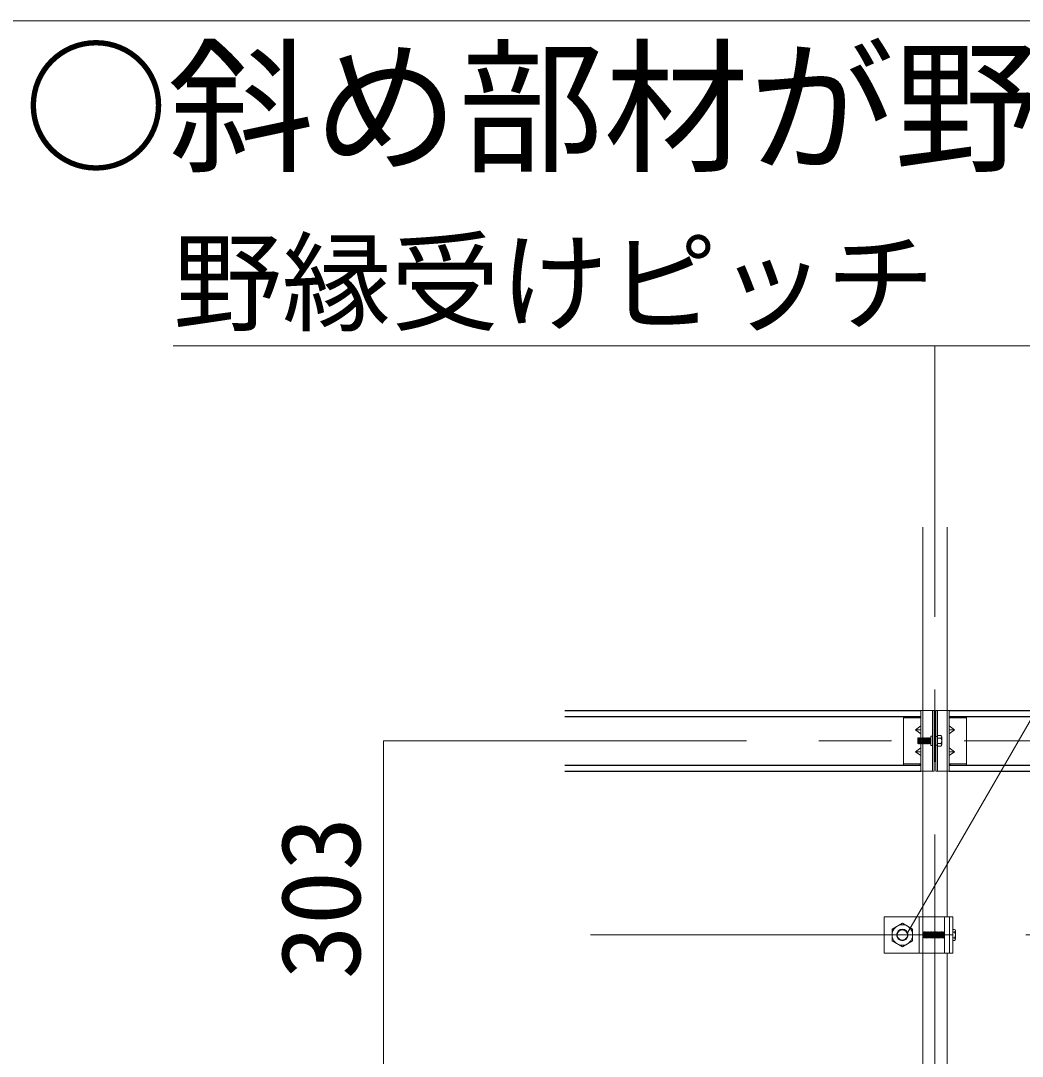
# Model space of a CAD drawing. Units: millimetres on the paper, enlarged 40 times, with parts at other scales. Extents: x -7800 to 7800, y -5578 to 5491.
# Drawn here: x 1392 to 1945, y 1871 to 2442 of the extents above; entities that cross this region are included whole.
import ezdxf
from ezdxf.enums import TextEntityAlignment as Align

# ---------------------------------------------------------------- set-up
doc = ezdxf.new("R2010")
doc.units = ezdxf.units.MM
doc.header["$LTSCALE"] = 40
doc.linetypes.add('CHAIN1', pattern=[8, 5, -1, 1, -1])
doc.linetypes.add('DASHED1', pattern=[1.8, 1.2, -0.6])
for name, color, linetype, lineweight in [('5-0_中心線', 4, 'CHAIN1', 9), ('5-1_吊り材', 7, 'Continuous', 18), ('5-2_野縁受け', 3, 'Continuous', 18), ('5-3_野縁', 2, 'Continuous', 25), ('5-5_寸法', 7, 'Continuous', 9), ('5-6_文字', 7, 'Continuous', 18), ('5-A_クリップ', 7, 'Continuous', 18), ('5-B_ビス', 3, 'Continuous', 18), ('F-2_太線１', 3, 'Continuous', 18)]:
    doc.layers.add(name, color=color, linetype=linetype, lineweight=lineweight)
doc.styles.add('ＭＳ ゴシック', font='')
doc.styles.get('ＭＳ ゴシック').set_extended_font_data('MS Gothic')

msp = doc.modelspace()

# ---------------------------------------------------------------- linework, layer by layer
at = {"layer": '5-0_中心線'}
for p, q in [((1896.52, 513.54), (1896.52, 2262.87)), ((1592.52, 2045.21), (3286.52, 2045.21)), ((1706.51, 1938.21), (3400.52, 1938.21))]:
    msp.add_line(p, q, dxfattribs=at)
at = {"layer": '5-1_吊り材'}
for p, q in [((1868.52, 1928.21), (1868.52, 1948.21)), ((1868.52, 1948.21), (1906.38, 1948.21)), ((1889.85, 1948.21), (1889.85, 1928.21)), ((1901.78, 1948.21), (1901.78, 1928.21)), ((1904.44, 1948.21), (1904.44, 1928.21)), ((1906.38, 1948.21), (1906.38, 1928.21)), ((1884.18, 1934.94), (1884.18, 1941.48)), ((1872.85, 1934.94), (1878.52, 1931.66)), ((1878.52, 1931.66), (1884.18, 1934.94)), ((1906.38, 1928.21), (1868.52, 1928.21))]:
    msp.add_line(p, q, dxfattribs=at)
at = {"layer": '5-1_吊り材', "linetype": 'DASHED1'}
msp.add_line((1887.72, 1948.21), (1887.72, 1928.21), dxfattribs=at)
at = {"layer": '5-1_吊り材'}
msp.add_lwpolyline([(1872.85, 1934.94), (1872.85, 1941.48), (1878.52, 1944.75), (1884.18, 1941.48)], dxfattribs=at)
for radius in [5.67, 3.18]:
    msp.add_circle((1878.52, 1938.21), radius, dxfattribs=at)
at = {"layer": '5-1_吊り材', "linetype": 'DASHED1'}
msp.add_circle((1878.52, 1938.21), 2.84, dxfattribs=at)
at = {"layer": '5-2_野縁受け'}
for p, q in [((1889.85, 2061.87), (1889.85, 2162.87)), ((1903.18, 2061.87), (1903.18, 2162.87)), ((1889.85, 1948.21), (1889.85, 2028.54)), ((1903.18, 1948.21), (1903.18, 2028.54)), ((1889.85, 1859.87), (1889.85, 1928.21)), ((1903.18, 1859.87), (1903.18, 1928.21))]:
    msp.add_line(p, q, dxfattribs=at)
at = {"layer": '5-3_野縁'}
for p, q in [((1692.52, 2061.87), (1888.78, 2061.87)), ((1904.25, 2061.87), (2488.78, 2061.87)), ((1692.52, 2058.54), (1888.78, 2058.54)), ((1904.25, 2058.54), (2488.78, 2058.54)), ((1692.52, 2031.87), (1888.78, 2031.87)), ((1904.25, 2031.87), (2488.78, 2031.87)), ((1692.52, 2028.54), (1888.78, 2028.54)), ((1904.25, 2028.54), (2488.78, 2028.54))]:
    msp.add_line(p, q, dxfattribs=at)
at = {"layer": '5-5_寸法', "color": 4}
for p, q in [((1476.52, 2262.87), (2496.52, 2262.87)), ((1592.52, 1843.21), (1592.52, 2045.21))]:
    msp.add_line(p, q, dxfattribs=at)
at = {"layer": '5-6_文字'}
msp.add_line((1965.29, 2084.66), (1881.36, 1939.29), dxfattribs=at)
at = {"layer": '5-A_クリップ'}
for p, q in [((1888.78, 2061.87), (1896.12, 2061.87)), ((1888.78, 2061.87), (1888.78, 2046.61)), ((1895.05, 2028.54), (1895.05, 2061.87)), ((1896.12, 2028.54), (1896.12, 2061.87)), ((1904.25, 2061.87), (1896.92, 2061.87)), ((1896.92, 2061.87), (1896.92, 2028.54)), ((1897.98, 2061.87), (1897.98, 2043.81)), ((1904.25, 2061.87), (1904.25, 2045.21)), ((1879.18, 2058.54), (1879.18, 2045.21)), ((1879.18, 2057.87), (1888.12, 2057.87)), ((1888.12, 2058.54), (1888.12, 2057.87)), ((1888.12, 2057.87), (1888.78, 2057.87)), ((1904.92, 2057.87), (1904.25, 2057.87)), ((1904.92, 2058.54), (1904.92, 2057.87)), ((1913.85, 2057.87), (1904.92, 2057.87)), ((1913.85, 2058.54), (1913.85, 2045.21)), ((1885.8, 2051.21), (1888.78, 2053.37)), ((1885.8, 2051.21), (1888.78, 2049.04)), ((1885.8, 2051.21), (1888.78, 2051.21)), ((1907.24, 2051.21), (1904.25, 2053.37)), ((1907.24, 2051.21), (1904.25, 2049.04)), ((1907.24, 2051.21), (1904.25, 2051.21)), ((1879.18, 2031.87), (1879.18, 2045.21)), ((1888.78, 2028.54), (1888.78, 2043.81)), ((1894.25, 2047.74), (1895.05, 2047.74)), ((1894.25, 2042.67), (1894.25, 2047.74)), ((1897.98, 2028.54), (1897.98, 2043.81)), ((1904.25, 2028.54), (1904.25, 2045.21)), ((1913.85, 2031.87), (1913.85, 2045.21)), ((1885.8, 2039.21), (1888.78, 2041.37)), ((1885.8, 2039.21), (1888.78, 2037.04)), ((1885.8, 2039.21), (1888.78, 2039.21)), ((1894.25, 2042.67), (1895.05, 2042.67)), ((1907.24, 2039.21), (1904.25, 2041.37)), ((1907.24, 2039.21), (1904.25, 2037.04)), ((1907.24, 2039.21), (1904.25, 2039.21)), ((1879.18, 2032.54), (1888.12, 2032.54)), ((1888.12, 2032.54), (1888.78, 2032.54)), ((1888.12, 2031.87), (1888.12, 2032.54)), ((1904.92, 2032.54), (1904.25, 2032.54)), ((1913.85, 2032.54), (1904.92, 2032.54)), ((1904.92, 2031.87), (1904.92, 2032.54)), ((1888.78, 2028.54), (1896.12, 2028.54)), ((1904.25, 2028.54), (1896.92, 2028.54))]:
    msp.add_line(p, q, dxfattribs=at)
at = {"layer": '5-A_クリップ', "linetype": 'DASHED1'}
for p, q in [((1889.85, 2061.87), (1889.85, 2046.61)), ((1903.18, 2061.87), (1903.18, 2028.54)), ((1889.85, 2043.67), (1889.85, 2028.54)), ((1897.98, 2047.54), (1896.92, 2047.54)), ((1897.98, 2042.87), (1896.92, 2042.87))]:
    msp.add_line(p, q, dxfattribs=at)
at = {"layer": '5-B_ビス'}
for p, q in [((1886.98, 2046.61), (1887.18, 2046.81)), ((1886.98, 2046.61), (1887.18, 2043.81)), ((1886.98, 2046.61), (1886.98, 2043.81)), ((1887.18, 2043.81), (1886.98, 2043.81)), ((1887.18, 2046.81), (1887.38, 2046.61)), ((1887.18, 2043.81), (1887.38, 2043.61)), ((1887.38, 2046.61), (1887.58, 2043.81)), ((1887.38, 2043.61), (1887.58, 2043.81)), ((1887.58, 2046.61), (1887.78, 2043.81)), ((1887.98, 2046.61), (1888.18, 2043.81)), ((1888.18, 2046.61), (1888.38, 2043.81)), ((1888.58, 2046.61), (1888.78, 2043.81)), ((1888.78, 2046.61), (1888.98, 2043.81)), ((1889.18, 2046.61), (1889.38, 2043.81)), ((1889.18, 2046.61), (1889.38, 2046.61)), ((1889.38, 2046.61), (1889.58, 2046.81)), ((1889.38, 2046.61), (1889.58, 2043.81)), ((1889.58, 2046.81), (1889.78, 2046.61)), ((1889.78, 2046.61), (1889.98, 2043.81)), ((1889.98, 2046.61), (1890.18, 2043.81)), ((1890.38, 2046.61), (1890.58, 2043.81)), ((1890.58, 2046.61), (1890.78, 2043.81)), ((1890.98, 2046.61), (1891.18, 2043.81)), ((1891.18, 2046.61), (1891.38, 2043.81)), ((1891.58, 2046.61), (1891.78, 2043.81)), ((1891.78, 2046.61), (1891.98, 2043.81)), ((1892.18, 2046.61), (1892.38, 2043.81)), ((1892.38, 2046.61), (1892.58, 2043.81)), ((1892.78, 2046.61), (1892.98, 2043.81)), ((1892.98, 2046.61), (1893.18, 2043.81)), ((1893.38, 2046.61), (1893.58, 2043.81)), ((1893.38, 2046.61), (1893.58, 2046.61)), ((1893.58, 2046.61), (1893.78, 2046.81)), ((1893.58, 2046.61), (1893.78, 2043.81)), ((1893.58, 2043.81), (1893.78, 2043.81)), ((1893.78, 2046.81), (1893.98, 2046.61)), ((1893.98, 2046.61), (1894.18, 2043.81)), ((1893.98, 2046.61), (1894.18, 2046.61)), ((1894.18, 2046.61), (1894.25, 2046.67)), ((1894.18, 2046.61), (1894.25, 2045.67)), ((1894.18, 2043.81), (1894.25, 2043.81)), ((1897.98, 2046.81), (1897.98, 2043.61)), ((1899.8, 2046.68), (1897.98, 2046.68)), ((1899.8, 2043.73), (1897.98, 2043.73)), ((1900.22, 2042.99), (1900.22, 2047.42)), ((1906.38, 1941.28), (1907.35, 1941.28)), ((1907.8, 1935.89), (1907.8, 1940.51)), ((1889.85, 1939.86), (1890.05, 1939.66)), ((1889.85, 1936.73), (1890.05, 1936.53)), ((1890.05, 1939.66), (1890.25, 1936.74)), ((1890.05, 1936.53), (1890.25, 1936.74)), ((1890.25, 1939.66), (1890.46, 1936.74)), ((1890.67, 1939.66), (1890.88, 1936.74)), ((1890.67, 1939.66), (1890.88, 1939.66)), ((1890.88, 1939.66), (1891.09, 1936.74)), ((1890.88, 1936.74), (1891.09, 1936.74)), ((1891.3, 1939.66), (1891.5, 1936.74)), ((1891.3, 1939.66), (1891.5, 1939.66)), ((1891.5, 1939.66), (1891.71, 1936.74)), ((1891.92, 1939.66), (1892.13, 1936.74)), ((1891.92, 1939.66), (1892.13, 1939.66)), ((1892.13, 1939.66), (1892.34, 1936.74)), ((1892.55, 1939.66), (1892.75, 1936.74)), ((1892.55, 1939.66), (1892.75, 1939.66)), ((1892.75, 1939.66), (1892.96, 1936.74)), ((1893.17, 1939.66), (1893.38, 1936.74)), ((1893.17, 1939.66), (1893.38, 1939.66)), ((1893.38, 1939.66), (1893.59, 1936.74)), ((1893.8, 1939.66), (1894, 1936.74)), ((1893.8, 1939.66), (1894, 1939.66)), ((1894, 1939.66), (1894.21, 1939.87)), ((1894, 1939.66), (1894.21, 1936.74)), ((1894, 1936.74), (1894.21, 1936.74)), ((1894.21, 1939.87), (1894.42, 1939.66)), ((1894.21, 1936.74), (1894.42, 1936.53)), ((1894.42, 1939.66), (1894.63, 1936.74)), ((1894.42, 1936.53), (1894.63, 1936.74)), ((1894.63, 1939.66), (1894.84, 1936.74)), ((1895.05, 1939.66), (1895.25, 1936.74)), ((1895.25, 1939.66), (1895.46, 1936.74)), ((1895.67, 1939.66), (1895.88, 1936.74)), ((1895.88, 1939.66), (1896.09, 1936.74)), ((1896.3, 1939.66), (1896.5, 1936.74)), ((1896.3, 1939.66), (1896.5, 1939.66)), ((1896.5, 1939.66), (1896.71, 1939.87)), ((1896.5, 1939.66), (1896.71, 1936.74)), ((1896.5, 1936.74), (1896.71, 1936.74)), ((1896.71, 1939.87), (1896.92, 1939.66)), ((1896.92, 1939.66), (1897.13, 1936.74)), ((1897.13, 1939.66), (1897.34, 1936.74)), ((1897.55, 1939.66), (1897.75, 1936.74)), ((1897.75, 1939.66), (1897.96, 1936.74)), ((1898.17, 1939.66), (1898.38, 1936.74)), ((1898.38, 1939.66), (1898.59, 1936.74)), ((1898.8, 1939.66), (1899, 1936.74)), ((1899, 1939.66), (1899.21, 1936.74)), ((1899.42, 1939.66), (1899.63, 1936.74)), ((1899.63, 1939.66), (1899.84, 1936.74)), ((1900.05, 1939.66), (1900.25, 1936.74)), ((1900.25, 1939.66), (1900.46, 1936.74)), ((1900.67, 1939.66), (1900.88, 1936.74)), ((1900.67, 1939.66), (1900.88, 1939.66)), ((1900.88, 1939.66), (1901.09, 1939.87)), ((1900.88, 1939.66), (1901.09, 1936.74)), ((1900.88, 1936.74), (1901.09, 1936.74)), ((1901.09, 1939.87), (1901.3, 1939.66)), ((1901.3, 1939.66), (1901.5, 1936.74)), ((1901.5, 1939.66), (1901.71, 1936.74)), ((1901.5, 1936.74), (1901.71, 1936.74)), ((1901.71, 1939.87), (1901.78, 1939.8)), ((1901.71, 1936.74), (1901.78, 1936.67)), ((1907.35, 1939.74), (1906.38, 1939.74)), ((1907.35, 1936.66), (1906.38, 1936.66)), ((1907.35, 1935.12), (1906.38, 1935.12))]:
    msp.add_line(p, q, dxfattribs=at)
for points in [[(1887.38, 2046.61), (1887.58, 2046.61), (1887.78, 2046.81), (1887.98, 2046.61)], [(1887.58, 2043.81), (1887.78, 2043.81), (1887.98, 2043.61), (1888.18, 2043.81)], [(1887.98, 2046.61), (1888.18, 2046.61), (1888.38, 2046.81), (1888.58, 2046.61)], [(1888.18, 2043.81), (1888.38, 2043.81), (1888.58, 2043.61), (1888.78, 2043.81)], [(1888.58, 2046.61), (1888.78, 2046.61), (1888.98, 2046.81), (1889.18, 2046.61)], [(1888.78, 2043.81), (1888.98, 2043.81), (1889.18, 2043.61)], [(1889.18, 2043.61), (1889.38, 2043.81), (1889.58, 2043.81)], [(1889.58, 2043.81), (1889.78, 2043.61), (1889.98, 2043.81)], [(1889.78, 2046.61), (1889.98, 2046.61), (1890.18, 2046.81), (1890.38, 2046.61)], [(1889.98, 2043.81), (1890.18, 2043.81), (1890.38, 2043.61), (1890.58, 2043.81)], [(1890.38, 2046.61), (1890.58, 2046.61), (1890.78, 2046.81), (1890.98, 2046.61)], [(1890.58, 2043.81), (1890.78, 2043.81), (1890.98, 2043.61), (1891.18, 2043.81)], [(1890.98, 2046.61), (1891.18, 2046.61), (1891.38, 2046.81), (1891.58, 2046.61)], [(1891.18, 2043.81), (1891.38, 2043.81), (1891.58, 2043.61), (1891.78, 2043.81)], [(1891.58, 2046.61), (1891.78, 2046.61), (1891.98, 2046.81), (1892.18, 2046.61)], [(1891.78, 2043.81), (1891.98, 2043.81), (1892.18, 2043.61), (1892.38, 2043.81)], [(1892.18, 2046.61), (1892.38, 2046.61), (1892.58, 2046.81), (1892.78, 2046.61)], [(1892.38, 2043.81), (1892.58, 2043.81), (1892.78, 2043.61), (1892.98, 2043.81)], [(1892.78, 2046.61), (1892.98, 2046.61), (1893.18, 2046.81), (1893.38, 2046.61)], [(1892.98, 2043.81), (1893.18, 2043.81), (1893.38, 2043.61), (1893.58, 2043.81)], [(1893.78, 2043.81), (1893.98, 2043.61), (1894.18, 2043.81)], [(1899.8, 2042.25), (1897.98, 2042.25), (1897.98, 2048.16), (1899.8, 2048.16)], [(1890.05, 1939.66), (1890.25, 1939.66), (1890.46, 1939.87), (1890.67, 1939.66)], [(1890.25, 1936.74), (1890.46, 1936.74), (1890.67, 1936.53), (1890.88, 1936.74)], [(1890.88, 1939.66), (1891.09, 1939.87), (1891.3, 1939.66)], [(1891.09, 1936.74), (1891.3, 1936.53), (1891.5, 1936.74), (1891.71, 1936.74)], [(1891.5, 1939.66), (1891.71, 1939.87), (1891.92, 1939.66)], [(1891.71, 1936.74), (1891.92, 1936.53), (1892.13, 1936.74), (1892.34, 1936.74)], [(1892.13, 1939.66), (1892.34, 1939.87), (1892.55, 1939.66)], [(1892.34, 1936.74), (1892.55, 1936.53), (1892.75, 1936.74), (1892.96, 1936.74)], [(1892.75, 1939.66), (1892.96, 1939.87), (1893.17, 1939.66)], [(1892.96, 1936.74), (1893.17, 1936.53), (1893.38, 1936.74), (1893.59, 1936.74)], [(1893.38, 1939.66), (1893.59, 1939.87), (1893.8, 1939.66)], [(1893.59, 1936.74), (1893.8, 1936.53), (1894, 1936.74)], [(1894.42, 1939.66), (1894.63, 1939.66), (1894.84, 1939.87), (1895.05, 1939.66)], [(1894.63, 1936.74), (1894.84, 1936.74), (1895.05, 1936.53), (1895.25, 1936.74)], [(1895.05, 1939.66), (1895.25, 1939.66), (1895.46, 1939.87), (1895.67, 1939.66)], [(1895.25, 1936.74), (1895.46, 1936.74), (1895.67, 1936.53), (1895.88, 1936.74)], [(1895.67, 1939.66), (1895.88, 1939.66), (1896.09, 1939.87), (1896.3, 1939.66)], [(1895.88, 1936.74), (1896.09, 1936.74), (1896.3, 1936.53), (1896.5, 1936.74)], [(1896.71, 1936.74), (1896.92, 1936.53), (1897.13, 1936.74)], [(1896.92, 1939.66), (1897.13, 1939.66), (1897.34, 1939.87), (1897.55, 1939.66)], [(1897.13, 1936.74), (1897.34, 1936.74), (1897.55, 1936.53), (1897.75, 1936.74)], [(1897.55, 1939.66), (1897.75, 1939.66), (1897.96, 1939.87), (1898.17, 1939.66)], [(1897.75, 1936.74), (1897.96, 1936.74), (1898.17, 1936.53), (1898.38, 1936.74)], [(1898.17, 1939.66), (1898.38, 1939.66), (1898.59, 1939.87), (1898.8, 1939.66)], [(1898.38, 1936.74), (1898.59, 1936.74), (1898.8, 1936.53), (1899, 1936.74)], [(1898.8, 1939.66), (1899, 1939.66), (1899.21, 1939.87), (1899.42, 1939.66)], [(1899, 1936.74), (1899.21, 1936.74), (1899.42, 1936.53), (1899.63, 1936.74)], [(1899.42, 1939.66), (1899.63, 1939.66), (1899.84, 1939.87), (1900.05, 1939.66)], [(1899.63, 1936.74), (1899.84, 1936.74), (1900.05, 1936.53), (1900.25, 1936.74)], [(1900.05, 1939.66), (1900.25, 1939.66), (1900.46, 1939.87), (1900.67, 1939.66)], [(1900.25, 1936.74), (1900.46, 1936.74), (1900.67, 1936.53), (1900.88, 1936.74)], [(1901.09, 1936.74), (1901.3, 1936.53), (1901.5, 1936.74)], [(1901.3, 1939.66), (1901.5, 1939.66), (1901.71, 1939.87)]]:
    msp.add_lwpolyline(points, dxfattribs=at)
for centre, radius, start, end in [((1899.37, 2047.42), 0.853, 300, 60), ((1897.45, 2045.21), 2.77, 327.7958, 32.2042), ((1899.37, 2042.99), 0.853, 300, 60), ((1906.91, 1940.51), 0.889, 300, 60), ((1904.91, 1938.2), 2.89, 327.7958, 32.2042), ((1906.91, 1935.89), 0.889, 300, 60)]:
    msp.add_arc(centre, radius, start, end, dxfattribs=at)
at = {"layer": 'F-2_太線１'}
msp.add_line((78.17, 2442.06), (7638.17, 2442.06), dxfattribs=at)

# ---------------------------------------------------------------- texts
at = {"layer": '5-5_寸法', "style": 'ＭＳ ゴシック'}
msp.add_text('野縁受けピッチ', height=43.99, dxfattribs=at).set_placement((1476.52, 2262.54), align=Align.BOTTOM_LEFT)
msp.add_text('303', height=43.99, rotation=90, dxfattribs=at).set_placement((1592.85, 1913.71), align=Align.BOTTOM_LEFT)
at = {"layer": '5-6_文字', "color": 3, "style": 'ＭＳ ゴシック'}
msp.add_text('○斜め部材が野縁受け方向に配置される場合', height=58.65, dxfattribs=at).set_placement((1393.95, 2347.42), align=Align.BOTTOM_LEFT)

doc.saveas('drawing.dxf')
